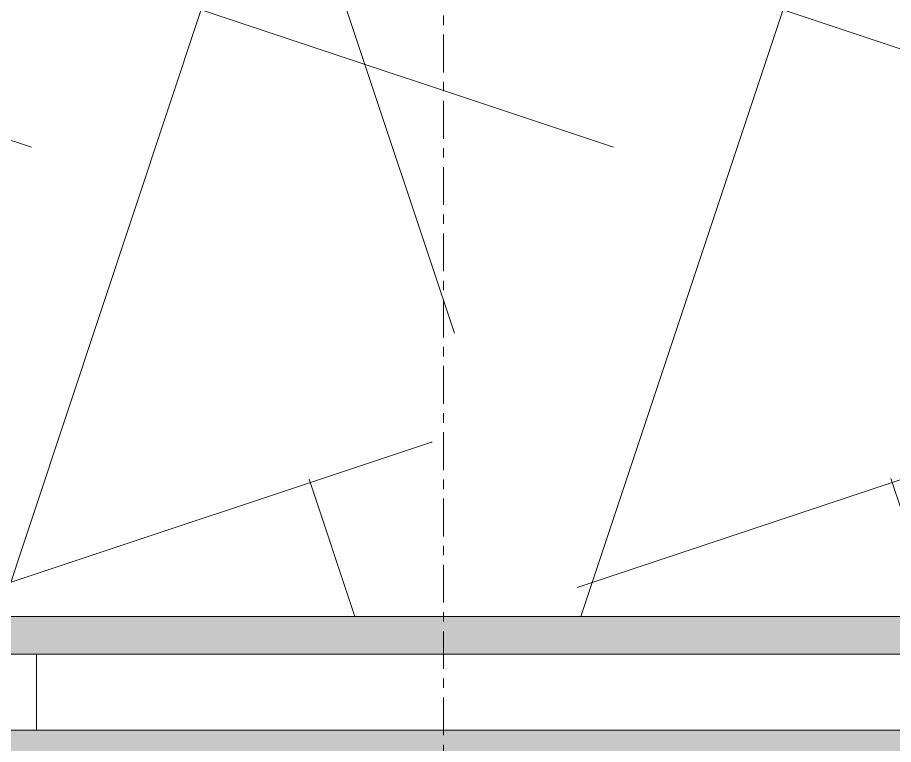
# Model space of a CAD drawing. Header units: inches. Extents: x 21035 to 27109, y -23277 to -20247.
# Drawn here: x 22775.77 to 22787.33, y -22796.99 to -22787.4 of the extents above; entities that cross this region are included whole.
import ezdxf

# ---------------------------------------------------------------- set-up
doc = ezdxf.new("R2010")
doc.units = ezdxf.units.IN
doc.header["$MEASUREMENT"] = 0
doc.linetypes.add('Grid Line 1_2_', pattern=[0.875, 0.5, -0.125, 0.125, -0.125])
for name, color, linetype, lineweight in [('A-WALL', 113, 'Continuous', 9), ('A-WALL-PATT', 111, 'Continuous', 25), ('S-GRID', 1, 'Continuous', 9)]:
    doc.layers.add(name, color=color, linetype=linetype, lineweight=lineweight)

msp = doc.modelspace()

# ---------------------------------------------------------------- hatches: boundary and pattern name
at = {"layer": 'A-WALL', "lineweight": 5}
h = msp.add_hatch(color=256, dxfattribs=at)
h.paths.add_polyline_path([(22556.322, -22795.803), (22809.953, -22795.803), (22809.953, -22795.303), (22459.515, -22795.303), (22459.515, -22795.803), (22538.776, -22795.803)], flags=0)
h.paths.add_polyline_path([(22314.765, -22795.803), (22419.328, -22795.803), (22419.328, -22795.303), (22314.765, -22795.303)], flags=0)
h = msp.add_hatch(color=256, dxfattribs=at)
h.paths.add_polyline_path([(22398.405, -22798.303), (22420.078, -22798.303), (22420.078, -22796.803), (22314.015, -22796.803), (22314.015, -22798.303), (22380.858, -22798.303)], flags=0)
h.paths.add_polyline_path([(22766.879, -22798.303), (22810.703, -22798.303), (22810.703, -22796.803), (22458.765, -22796.803), (22458.765, -22798.303), (22749.332, -22798.303)], flags=0)
at = {"layer": 'A-WALL-PATT', "lineweight": 9}
h = msp.add_hatch(dxfattribs=at)
h.set_pattern_fill('FP_11', color=256, style=0, pattern_type=2)
h.set_pattern_definition([(161.57, (0.96, 0.96), (-7.6802237, -0.0009796), [0, -54.643, 6.067, 0]), (18.43, (-0.96, 0.96), (-7.6802237, 0.0009796), [0, -54.643, 6.067, 0]), (108.43, (0.96, 0.96), (3.8382953, -19.20136532), [18.211, -42.499]), (71.57, (-0.96, 0.96), (3.8382953, 19.20136532), [18.211, -42.499])])
h.paths.add_polyline_path([(22415.951, -22795.303), (22419.328, -22795.303), (22419.328, -22787.303), (22314.765, -22787.303), (22314.765, -22795.303), (22398.405, -22795.303)], flags=0)
h.paths.add_polyline_path([(22459.515, -22795.303), (22809.953, -22795.303), (22809.953, -22787.303), (22459.515, -22787.303), (22459.515, -22791.825)], flags=0)
h = msp.add_hatch(dxfattribs=at)
h.set_pattern_fill('FP_13', color=256, style=0, pattern_type=2)
h.set_pattern_definition([(0, (0, 0), (0, 24), []), (90, (0, 0), (-24, 1e-15), [])])
h.paths.add_polyline_path([(22314.765, -22796.803), (22419.328, -22796.803), (22419.328, -22795.803), (22314.765, -22795.803)], flags=0)
h.paths.add_polyline_path([(22459.515, -22796.803), (22809.953, -22796.803), (22809.953, -22795.803), (22459.515, -22795.803)], flags=0)

# ---------------------------------------------------------------- linework, layer by layer
at = {"layer": 'A-WALL'}
for p, q in [((22459.515, -22795.303), (22809.953, -22795.303)), ((22459.515, -22795.803), (22809.953, -22795.803)), ((22458.765, -22796.803), (22810.703, -22796.803))]:
    msp.add_line(p, q, dxfattribs=at)
at = {"layer": 'S-GRID', "linetype": 'Grid Line 1_2_'}
for p, q in [((22781.39, -23227.371), (22781.39, -20361.601)), ((22781.39, -23227.371), (22781.39, -20361.601)), ((26557.324, -22795.303), (21678.638, -22795.303)), ((26557.324, -22795.303), (21678.638, -22795.303))]:
    msp.add_line(p, q, dxfattribs=at)

doc.saveas('drawing.dxf')
